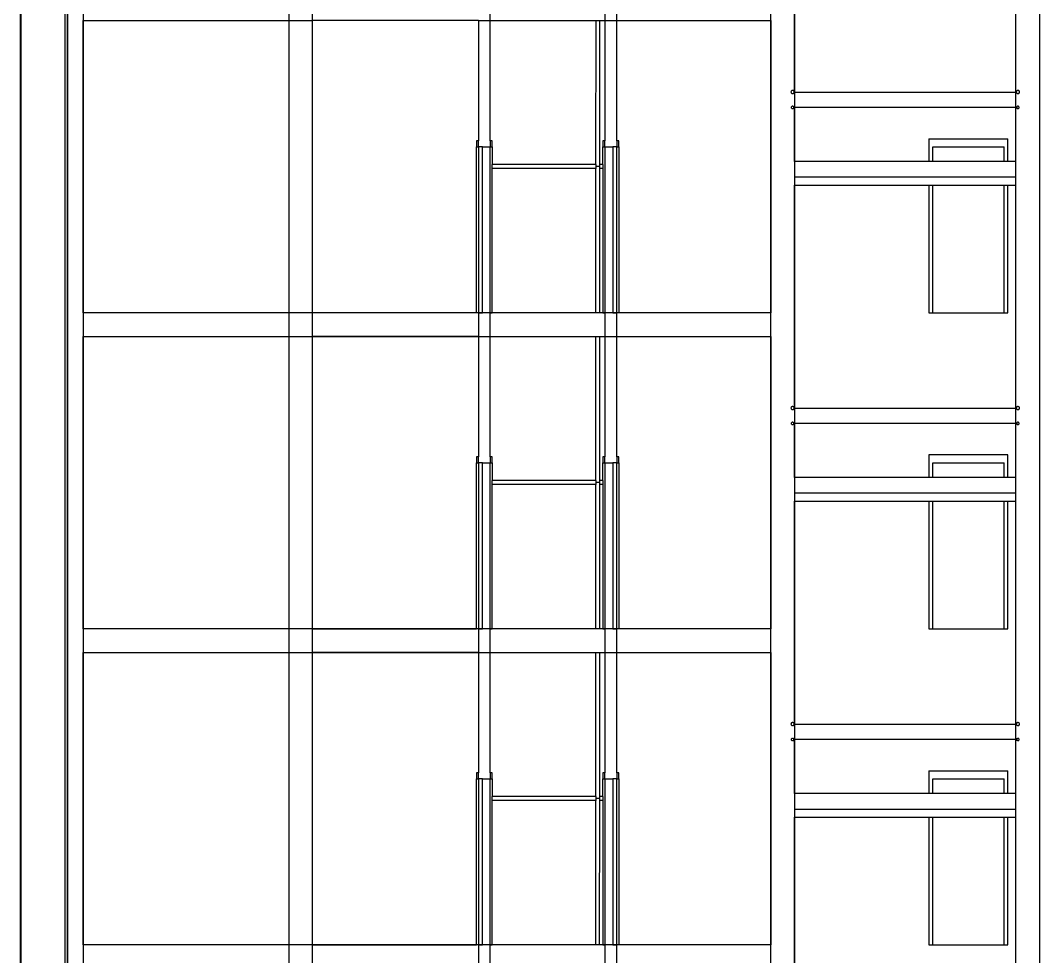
# Model space of a CAD drawing. Header units: millimetres. Extents: x 90964 to 877642, y 656808 to 1438307.
# Drawn here: x 833494 to 846388, y 1217877 to 1229727 of the extents above; entities that cross this region are included whole.
import ezdxf

# ---------------------------------------------------------------- set-up
doc = ezdxf.new("R2010")
doc.units = ezdxf.units.MM
doc.header["$LTSCALE"] = 300
doc.layers.add('ProfileEdges', color=7, linetype='Continuous')
doc.layers.add('SectionCutEdges', color=7, linetype='Continuous')

msp = doc.modelspace()

# ---------------------------------------------------------------- linework, layer by layer
at = {"color": 251}
for p, q in [((834062.1, 1179938.3), (834062.1, 1259469)), ((833494, 1181026.5), (833494, 1258215.2)), ((833505.6, 1181026.5), (833505.6, 1258215.2)), ((840775.5, 1227903.3), (840776.1, 1229726.5)), ((840825.5, 1227903.3), (840826.1, 1229726.5)), ((843288.1, 1228819.6), (846088.1, 1228819.6)), ((846088.1, 1228624.6), (843288.1, 1228624.6)), ((844988.1, 1228226.5), (844988.1, 1227939.6)), ((844988.1, 1228226.5), (845988.1, 1228226.5)), ((845988.1, 1227939.6), (845988.1, 1228226.5)), ((839263.1, 1226026.5), (839263.1, 1228126.5)), ((839438.1, 1226026.5), (839438.1, 1228126.5)), ((839463.1, 1228126.5), (839463.1, 1227903.8)), ((840863.1, 1227903.3), (840863.1, 1228126.5)), ((840888.1, 1228126.5), (840888.1, 1226026.5)), ((841063.1, 1228126.5), (841063.1, 1226026.5)), ((845038.1, 1227939.6), (845038.1, 1228126.5)), ((845038.1, 1228126.5), (845938.1, 1228126.5)), ((845938.1, 1227939.6), (845938.1, 1228126.5)), ((840775.5, 1227903.3), (839463.1, 1227903.8)), ((839463.1, 1227853.8), (839463.1, 1227903.8)), ((840775.5, 1227853.3), (839463.1, 1227853.8)), ((839463.1, 1226026.5), (839463.1, 1227853.8)), ((840774.9, 1226026.5), (840775.5, 1227853.3)), ((840775.5, 1227903.3), (840775.5, 1227878.3)), ((840825.5, 1227878.3), (840775.5, 1227878.3)), ((840775.5, 1227878.3), (840775.5, 1227853.3)), ((840824.9, 1226026.5), (840825.5, 1227853.3)), ((840863.1, 1227903.3), (840825.5, 1227903.3)), ((840825.5, 1227878.3), (840825.5, 1227903.3)), ((840825.5, 1227853.3), (840825.5, 1227878.3)), ((840863.1, 1227853.3), (840825.5, 1227853.3)), ((840863.1, 1227903.3), (840863.1, 1227853.3)), ((840863.1, 1227853.3), (840863.1, 1226026.5)), ((844988.1, 1227639.6), (844988.1, 1226026.5)), ((845038.1, 1226026.5), (845038.1, 1227639.6)), ((845938.1, 1226026.5), (845938.1, 1227639.6)), ((845988.1, 1226026.5), (845988.1, 1227639.6)), ((844988.1, 1226026.5), (845038.1, 1226026.5)), ((845038.1, 1226026.5), (845938.1, 1226026.5)), ((845938.1, 1226026.5), (845988.1, 1226026.5)), ((840774.3, 1223903.3), (840774.8, 1225726.5)), ((840824.3, 1223903.3), (840824.8, 1225726.5)), ((843288.1, 1224819.6), (846088.1, 1224819.6)), ((846088.1, 1224624.6), (843288.1, 1224624.6)), ((845988.1, 1224226.5), (844988.1, 1224226.5)), ((844988.1, 1224226.5), (844988.1, 1223939.6)), ((845988.1, 1223939.6), (845988.1, 1224226.5)), ((839263.1, 1222026.5), (839263.1, 1224126.5)), ((839438.1, 1222026.5), (839438.1, 1224126.5)), ((839463.1, 1224126.5), (839463.1, 1223903.8)), ((840863.1, 1223903.3), (840863.1, 1224126.5)), ((840888.1, 1224126.5), (840888.1, 1222026.5)), ((841063.1, 1224126.5), (841063.1, 1222026.5)), ((845038.1, 1223939.6), (845038.1, 1224126.5)), ((845038.1, 1224126.5), (845938.1, 1224126.5)), ((845938.1, 1223939.6), (845938.1, 1224126.5)), ((840774.3, 1223903.3), (839463.1, 1223903.8)), ((839463.1, 1223853.8), (839463.1, 1223903.8)), ((840774.2, 1223853.3), (839463.1, 1223853.8)), ((839463.1, 1222026.5), (839463.1, 1223853.8)), ((840773.6, 1222026.5), (840774.2, 1223853.3)), ((840774.3, 1223903.3), (840774.2, 1223878.3)), ((840824.2, 1223878.3), (840774.2, 1223878.3)), ((840774.2, 1223878.3), (840774.2, 1223853.3)), ((840823.6, 1222026.5), (840824.2, 1223853.3)), ((840824.2, 1223878.3), (840824.3, 1223903.3)), ((840824.2, 1223853.3), (840824.2, 1223878.3)), ((840863.1, 1223853.3), (840824.2, 1223853.3)), ((840863.1, 1223903.3), (840824.3, 1223903.3)), ((840863.1, 1223903.3), (840863.1, 1223853.3)), ((840863.1, 1223853.3), (840863.1, 1222026.5)), ((844988.1, 1223639.6), (844988.1, 1222026.5)), ((845038.1, 1222026.5), (845038.1, 1223639.6)), ((845938.1, 1222026.5), (845938.1, 1223639.6)), ((845988.1, 1222026.5), (845988.1, 1223639.6)), ((844988.1, 1222026.5), (845038.1, 1222026.5)), ((845038.1, 1222026.5), (845938.1, 1222026.5)), ((845938.1, 1222026.5), (845988.1, 1222026.5)), ((840773, 1219903.3), (840773.5, 1221726.5)), ((840823, 1219903.3), (840823.5, 1221726.5)), ((843288.1, 1220819.6), (846088.1, 1220819.6)), ((846088.1, 1220624.6), (843288.1, 1220624.6)), ((844988.1, 1220226.5), (844988.1, 1219939.6)), ((844988.1, 1220226.5), (845988.1, 1220226.5)), ((845988.1, 1219939.6), (845988.1, 1220226.5)), ((839263.1, 1218026.5), (839263.1, 1220126.5)), ((839438.1, 1218026.5), (839438.1, 1220126.5)), ((839463.1, 1220126.5), (839463.1, 1219903.8)), ((840863.1, 1219903.3), (840863.1, 1220126.5)), ((840888.1, 1220126.5), (840888.1, 1218026.5)), ((841063.1, 1220126.5), (841063.1, 1218026.5)), ((845038.1, 1219939.6), (845038.1, 1220126.5)), ((845038.1, 1220126.5), (845938.1, 1220126.5)), ((845938.1, 1219939.6), (845938.1, 1220126.5)), ((840773, 1219903.3), (839463.1, 1219903.8)), ((839463.1, 1219853.8), (839463.1, 1219903.8)), ((840772.9, 1219853.3), (839463.1, 1219853.8)), ((839463.1, 1218026.5), (839463.1, 1219853.8)), ((840772.3, 1218026.5), (840772.9, 1219853.3)), ((840773, 1219903.3), (840772.9, 1219878.3)), ((840822.9, 1219878.3), (840772.9, 1219878.3)), ((840772.9, 1219878.3), (840772.9, 1219853.3)), ((840822.3, 1218026.5), (840822.9, 1219853.3)), ((840822.9, 1219878.3), (840823, 1219903.3)), ((840822.9, 1219853.3), (840822.9, 1219878.3)), ((840863.1, 1219853.3), (840822.9, 1219853.3)), ((840863.1, 1219903.3), (840823, 1219903.3)), ((840863.1, 1219903.3), (840863.1, 1219853.3)), ((840863.1, 1219853.3), (840863.1, 1218026.5)), ((844988.1, 1219639.6), (844988.1, 1218026.5)), ((845038.1, 1218026.5), (845038.1, 1219639.6)), ((845938.1, 1218026.5), (845938.1, 1219639.6)), ((845988.1, 1218026.5), (845988.1, 1219639.6)), ((844988.1, 1218026.5), (845038.1, 1218026.5)), ((845038.1, 1218026.5), (845938.1, 1218026.5)), ((845938.1, 1218026.5), (845988.1, 1218026.5))]:
    msp.add_line(p, q, dxfattribs=at)
at = {"layer": 'ProfileEdges'}
for points in [[(846088.1, 1265726.5), (846388.1, 1265726.5), (846388.1, 1181026.5), (846088.1, 1181026.5)], [(842988.1, 1261726.5), (843288.1, 1261726.5), (843288.1, 1181026.5), (842988.1, 1181026.5)], [(834088.1, 1259226.5), (834288.1, 1259226.5), (834288.1, 1181026.5), (834088.1, 1181026.5)], [(846088.1, 1227939.6), (843288.1, 1227939.6), (843288.1, 1227744.6), (846088.1, 1227744.6)], [(842988.1, 1226026.6), (834288.1, 1226026.5), (834288.1, 1225726.5), (842988.1, 1225726.6)], [(846088.1, 1223939.6), (843288.1, 1223939.6), (843288.1, 1223744.6), (846088.1, 1223744.6)], [(842988.1, 1222026.6), (834288.1, 1222026.5), (834288.1, 1221726.5), (842988.1, 1221726.6)], [(846088.1, 1219939.6), (843288.1, 1219939.6), (843288.1, 1219744.6), (846088.1, 1219744.6)], [(842988.1, 1218026.6), (834288.1, 1218026.5), (834288.1, 1217726.5), (842988.1, 1217726.6)]]:
    msp.add_lwpolyline(points, close=True, dxfattribs=at)
at = {"layer": 'SectionCutEdges', "color": 251}
for p, q in [((834088.1, 1259226.5), (834088.1, 1181026.5)), ((843288.1, 1228838.9), (843288.1, 1231639.6)), ((846088.1, 1228838.9), (846088.1, 1231639.6)), ((834288.1, 1230026.5), (834288.1, 1229726.5)), ((836888.1, 1230026.5), (836888.1, 1229726.5)), ((837188.1, 1229726.5), (837188.1, 1230026.5)), ((839438.1, 1229726.5), (839438.1, 1230026.5)), ((840888.1, 1230026.5), (840888.1, 1229726.5)), ((841038.1, 1229726.5), (841038.1, 1230026.5)), ((842988.1, 1229726.5), (842988.1, 1230026.5)), ((834288.1, 1226026.5), (834288.1, 1229726.5)), ((834288.1, 1229726.5), (836888.1, 1229726.5)), ((836888.1, 1229726.5), (836888.1, 1226026.5)), ((836888.1, 1229726.5), (837188.1, 1229726.5)), ((837188.1, 1226026.5), (837188.1, 1229726.5)), ((839288.1, 1229726.5), (837188.1, 1229726.5)), ((839288.1, 1229726.5), (839288.1, 1228201.5)), ((839288.1, 1229726.5), (839438.1, 1229726.5)), ((839438.1, 1228201.5), (839438.1, 1229726.5)), ((839438.1, 1229726.5), (840776.1, 1229726.5)), ((840776.1, 1229726.5), (840826.1, 1229726.5)), ((840826.1, 1229726.5), (840888.1, 1229726.5)), ((840888.1, 1229726.5), (840888.1, 1228201.5)), ((840888.1, 1229726.5), (841038.1, 1229726.5)), ((841038.1, 1228201.5), (841038.1, 1229726.5)), ((841038.1, 1229726.5), (842988.1, 1229726.5)), ((842988.1, 1229726.5), (842988.1, 1226026.5)), ((843243.4, 1228824.7), (843242.7, 1228819.6)), ((843242.7, 1228819.6), (843243.4, 1228814.4)), ((843245.4, 1228829.6), (843243.4, 1228824.7)), ((843243.4, 1228814.4), (843245.4, 1228809.6)), ((843248.6, 1228833.7), (843245.4, 1228829.6)), ((843252.7, 1228836.9), (843248.6, 1228833.7)), ((843257.5, 1228838.9), (843252.7, 1228836.9)), ((843262.7, 1228839.6), (843257.5, 1228838.9)), ((843267.9, 1228838.9), (843262.7, 1228839.6)), ((843272.7, 1228836.9), (843267.9, 1228838.9)), ((843276.9, 1228833.7), (843272.7, 1228836.9)), ((843280, 1228829.6), (843276.9, 1228833.7)), ((843282, 1228824.7), (843280, 1228829.6)), ((843280, 1228809.6), (843282, 1228814.4)), ((843282.7, 1228819.6), (843282, 1228824.7)), ((843282, 1228814.4), (843282.7, 1228819.6)), ((843288.1, 1228836.9), (843288.1, 1228838.9)), ((843288.1, 1228833.7), (843288.1, 1228836.9)), ((843288.1, 1228829.6), (843288.1, 1228833.7)), ((843288.1, 1228824.7), (843288.1, 1228829.6)), ((843288.1, 1228819.6), (843288.1, 1228824.7)), ((843288.1, 1228814.4), (843288.1, 1228819.6)), ((843288.1, 1228809.6), (843288.1, 1228814.4)), ((846088.1, 1228838.9), (846088.1, 1228836.9)), ((846088.1, 1228836.9), (846088.1, 1228833.7)), ((846088.1, 1228833.7), (846088.1, 1228829.6)), ((846088.1, 1228829.6), (846088.1, 1228824.7)), ((846088.1, 1228824.7), (846088.1, 1228819.6)), ((846088.1, 1228819.6), (846088.1, 1228814.4)), ((846088.1, 1228814.4), (846088.1, 1228809.6)), ((846094.2, 1228824.7), (846093.5, 1228819.6)), ((846093.5, 1228819.6), (846094.2, 1228814.4)), ((846096.2, 1228829.6), (846094.2, 1228824.7)), ((846094.2, 1228814.4), (846096.2, 1228809.6)), ((846099.4, 1228833.7), (846096.2, 1228829.6)), ((846103.5, 1228836.9), (846099.4, 1228833.7)), ((846108.3, 1228838.9), (846103.5, 1228836.9)), ((846113.5, 1228839.6), (846108.3, 1228838.9)), ((846118.7, 1228838.9), (846113.5, 1228839.6)), ((846123.5, 1228836.9), (846118.7, 1228838.9)), ((846127.7, 1228833.7), (846123.5, 1228836.9)), ((846130.8, 1228829.6), (846127.7, 1228833.7)), ((846132.8, 1228824.7), (846130.8, 1228829.6)), ((846130.8, 1228809.6), (846132.8, 1228814.4)), ((846133.5, 1228819.6), (846132.8, 1228824.7)), ((846132.8, 1228814.4), (846133.5, 1228819.6)), ((843245.4, 1228809.6), (843248.6, 1228805.4)), ((843248.6, 1228805.4), (843252.7, 1228802.2)), ((843252.7, 1228802.2), (843257.5, 1228800.3)), ((843257.5, 1228800.3), (843262.7, 1228799.6)), ((843262.7, 1228799.6), (843267.9, 1228800.3)), ((843267.9, 1228800.3), (843272.7, 1228802.2)), ((843272.7, 1228802.2), (843276.9, 1228805.4)), ((843276.9, 1228805.4), (843280, 1228809.6)), ((843288.1, 1228805.4), (843288.1, 1228809.6)), ((843288.1, 1228802.2), (843288.1, 1228805.4)), ((843288.1, 1228800.3), (843288.1, 1228802.2)), ((843288.1, 1228800.3), (843288.1, 1228639.6)), ((846088.1, 1228809.6), (846088.1, 1228805.4)), ((846088.1, 1228805.4), (846088.1, 1228802.2)), ((846088.1, 1228802.2), (846088.1, 1228800.3)), ((846088.1, 1228639.5), (846088.1, 1228800.3)), ((846096.2, 1228809.6), (846099.4, 1228805.4)), ((846099.4, 1228805.4), (846103.5, 1228802.2)), ((846103.5, 1228802.2), (846108.3, 1228800.3)), ((846108.3, 1228800.3), (846113.5, 1228799.6)), ((846113.5, 1228799.6), (846118.7, 1228800.3)), ((846118.7, 1228800.3), (846123.5, 1228802.2)), ((846123.5, 1228802.2), (846127.7, 1228805.4)), ((846127.7, 1228805.4), (846130.8, 1228809.6)), ((843247.7, 1228624.6), (843248.2, 1228628.5)), ((843248.2, 1228620.7), (843247.7, 1228624.6)), ((843248.2, 1228628.5), (843249.7, 1228632.1)), ((843249.7, 1228617.1), (843248.2, 1228620.7)), ((843252.1, 1228635.2), (843249.7, 1228632.1)), ((843249.7, 1228617.1), (843252.1, 1228614)), ((843255.2, 1228637.6), (843252.1, 1228635.2)), ((843252.1, 1228614), (843255.2, 1228611.6)), ((843258.8, 1228639.1), (843255.2, 1228637.6)), ((843255.2, 1228611.6), (843258.8, 1228610.1)), ((843262.7, 1228639.6), (843258.8, 1228639.1)), ((843258.8, 1228610.1), (843262.7, 1228609.6)), ((843266.6, 1228639.1), (843262.7, 1228639.6)), ((843262.7, 1228609.6), (843266.6, 1228610.1)), ((843270.2, 1228637.6), (843266.6, 1228639.1)), ((843266.6, 1228610.1), (843270.2, 1228611.6)), ((843273.3, 1228635.2), (843270.2, 1228637.6)), ((843270.2, 1228611.6), (843273.3, 1228614)), ((843275.7, 1228632.1), (843273.3, 1228635.2)), ((843273.3, 1228614), (843275.7, 1228617.1)), ((843277.2, 1228628.5), (843275.7, 1228632.1)), ((843275.7, 1228617.1), (843277.2, 1228620.7)), ((843277.7, 1228624.6), (843277.2, 1228628.5)), ((843277.7, 1228624.6), (843277.2, 1228620.7)), ((843288.1, 1228639.6), (843288.1, 1228639.5)), ((843288.1, 1228639.1), (843288.1, 1228639.5)), ((843288.1, 1228637.6), (843288.1, 1228639.1)), ((843288.1, 1228635.2), (843288.1, 1228637.6)), ((843288.1, 1228632.1), (843288.1, 1228635.2)), ((843288.1, 1228628.5), (843288.1, 1228632.1)), ((843288.1, 1228624.6), (843288.1, 1228628.5)), ((843288.1, 1228620.7), (843288.1, 1228624.6)), ((843288.1, 1228617.1), (843288.1, 1228620.7)), ((843288.1, 1228614), (843288.1, 1228617.1)), ((843288.1, 1228611.6), (843288.1, 1228614)), ((843288.1, 1228610.1), (843288.1, 1228611.6)), ((843288.1, 1228609.6), (843288.1, 1228610.1)), ((843288.1, 1227939.6), (843288.1, 1228609.6)), ((843288.1, 1228609.6), (843288.1, 1228609.6)), ((846088.1, 1228639.5), (846088.1, 1228639.1)), ((846088.1, 1228637.6), (846088.1, 1228639.1)), ((846088.1, 1228637.6), (846088.1, 1228635.2)), ((846088.1, 1228635.2), (846088.1, 1228632.1)), ((846088.1, 1228632.1), (846088.1, 1228628.5)), ((846088.1, 1228628.5), (846088.1, 1228624.6)), ((846088.1, 1228624.6), (846088.1, 1228620.7)), ((846088.1, 1228620.7), (846088.1, 1228617.1)), ((846088.1, 1228617.1), (846088.1, 1228614)), ((846088.1, 1228614), (846088.1, 1228611.6)), ((846088.1, 1228611.6), (846088.1, 1228610.1)), ((846088.1, 1228610.1), (846088.1, 1228609.6)), ((846088.1, 1227939.6), (846088.1, 1228609.6)), ((846099, 1228628.5), (846098.5, 1228624.6)), ((846098.5, 1228624.6), (846099, 1228620.7)), ((846100.5, 1228632.1), (846099, 1228628.5)), ((846099, 1228620.7), (846100.5, 1228617.1)), ((846102.9, 1228635.2), (846100.5, 1228632.1)), ((846100.5, 1228617.1), (846102.9, 1228614)), ((846106, 1228637.6), (846102.9, 1228635.2)), ((846102.9, 1228614), (846106, 1228611.6)), ((846109.6, 1228639.1), (846106, 1228637.6)), ((846106, 1228611.6), (846109.6, 1228610.1)), ((846113.5, 1228639.6), (846109.6, 1228639.1)), ((846109.6, 1228610.1), (846113.5, 1228609.6)), ((846117.4, 1228639.1), (846113.5, 1228639.6)), ((846113.5, 1228609.6), (846117.4, 1228610.1)), ((846121, 1228637.6), (846117.4, 1228639.1)), ((846117.4, 1228610.1), (846121, 1228611.6)), ((846124.1, 1228635.2), (846121, 1228637.6)), ((846121, 1228611.6), (846124.1, 1228614)), ((846126.5, 1228632.1), (846124.1, 1228635.2)), ((846124.1, 1228614), (846126.5, 1228617.1)), ((846128, 1228628.5), (846126.5, 1228632.1)), ((846126.5, 1228617.1), (846128, 1228620.7)), ((846128.5, 1228624.6), (846128, 1228628.5)), ((846128, 1228620.7), (846128.5, 1228624.6)), ((839288.1, 1228201.5), (839263.1, 1228201.5)), ((839263.1, 1228201.5), (839263.1, 1228126.5)), ((839288.1, 1228126.5), (839288.1, 1228201.5)), ((839463.1, 1228201.5), (839438.1, 1228201.5)), ((839438.1, 1228201.5), (839438.1, 1228126.5)), ((839463.1, 1228126.5), (839463.1, 1228201.5)), ((840888.1, 1228201.5), (840863.1, 1228201.5)), ((840863.1, 1228201.5), (840863.1, 1228126.5)), ((840888.1, 1228126.5), (840888.1, 1228201.5)), ((841063.1, 1228201.5), (841038.1, 1228201.5)), ((841038.1, 1228201.5), (841038.1, 1228126.5)), ((841063.1, 1228126.5), (841063.1, 1228201.5)), ((839263.1, 1228126.5), (839288.1, 1228126.5)), ((839288.1, 1228126.5), (839288.1, 1226026.5)), ((839338.1, 1228126.5), (839288.1, 1228126.5)), ((839338.1, 1226026.5), (839338.1, 1228126.5)), ((839338.1, 1228126.5), (839438.1, 1228126.5)), ((839438.1, 1228126.5), (839463.1, 1228126.5)), ((840863.1, 1228126.5), (840888.1, 1228126.5)), ((840888.1, 1228126.5), (840988.1, 1228126.5)), ((840988.1, 1228126.5), (840988.1, 1226026.5)), ((841038.1, 1228126.5), (840988.1, 1228126.5)), ((841038.1, 1226026.5), (841038.1, 1228126.5)), ((841038.1, 1228126.5), (841063.1, 1228126.5)), ((843288.1, 1227939.6), (843288.1, 1227639.6)), ((844726.3, 1227939.6), (843288.1, 1227939.6)), ((844988.1, 1227939.6), (844726.3, 1227939.6)), ((845038.1, 1227939.6), (844988.1, 1227939.6)), ((845938.1, 1227939.6), (845038.1, 1227939.6)), ((845988.1, 1227939.6), (845938.1, 1227939.6)), ((846088.1, 1227939.6), (845988.1, 1227939.6)), ((846088.1, 1227639.6), (846088.1, 1227939.6)), ((843288.1, 1224838.9), (843288.1, 1227639.6)), ((843288.1, 1227639.6), (844739.6, 1227639.6)), ((844739.6, 1227639.6), (844988.1, 1227639.6)), ((844988.1, 1227639.6), (845038.1, 1227639.6)), ((845038.1, 1227639.6), (845938.1, 1227639.6)), ((845938.1, 1227639.6), (845988.1, 1227639.6)), ((845988.1, 1227639.6), (846088.1, 1227639.6)), ((846088.1, 1224838.9), (846088.1, 1227639.6)), ((834288.1, 1226026.5), (834288.1, 1225726.5)), ((836888.1, 1226026.5), (834288.1, 1226026.5)), ((836888.1, 1226026.5), (836888.1, 1225726.5)), ((837188.1, 1226026.5), (836888.1, 1226026.5)), ((839263.1, 1226026.5), (837188.1, 1226026.5)), ((837188.1, 1225726.5), (837188.1, 1226026.5)), ((839288.1, 1226026.5), (839263.1, 1226026.5)), ((839288.1, 1226026.5), (839338.1, 1226026.5)), ((839288.1, 1226026.5), (839288.1, 1225726.5)), ((839438.1, 1226026.5), (839338.1, 1226026.5)), ((839438.1, 1226026.5), (839463.1, 1226026.5)), ((839438.1, 1225726.5), (839438.1, 1226026.5)), ((840774.9, 1226026.5), (839463.1, 1226026.5)), ((840824.9, 1226026.5), (840774.9, 1226026.5)), ((840863.1, 1226026.5), (840824.9, 1226026.5)), ((840863.1, 1226026.5), (840888.1, 1226026.5)), ((840988.1, 1226026.5), (840888.1, 1226026.5)), ((840888.1, 1226026.5), (840888.1, 1225726.5)), ((840988.1, 1226026.5), (841038.1, 1226026.5)), ((841063.1, 1226026.5), (841038.1, 1226026.5)), ((841038.1, 1225726.5), (841038.1, 1226026.5)), ((842988.1, 1226026.5), (841063.1, 1226026.5)), ((842988.1, 1225726.5), (842988.1, 1226026.5)), ((834288.1, 1222026.5), (834288.1, 1225726.5)), ((834288.1, 1225726.5), (836888.1, 1225726.5)), ((836888.1, 1225726.5), (836888.1, 1222026.5)), ((836888.1, 1225726.5), (837188.1, 1225726.5)), ((837188.1, 1222026.5), (837188.1, 1225726.5)), ((839288.1, 1225726.5), (837188.1, 1225726.5)), ((839288.1, 1225726.5), (839288.1, 1224201.5)), ((839288.1, 1225726.5), (839438.1, 1225726.5)), ((839438.1, 1224201.5), (839438.1, 1225726.5)), ((839438.1, 1225726.5), (840774.8, 1225726.5)), ((840774.8, 1225726.5), (840824.8, 1225726.5)), ((840824.8, 1225726.5), (840888.1, 1225726.5)), ((840888.1, 1225726.5), (840888.1, 1224201.5)), ((840888.1, 1225726.5), (841038.1, 1225726.5)), ((841038.1, 1224201.5), (841038.1, 1225726.5)), ((841038.1, 1225726.5), (842988.1, 1225726.5)), ((842988.1, 1225726.5), (842988.1, 1222026.5)), ((843243.4, 1224824.7), (843242.7, 1224819.6)), ((843242.7, 1224819.6), (843243.4, 1224814.4)), ((843245.4, 1224829.6), (843243.4, 1224824.7)), ((843243.4, 1224814.4), (843245.4, 1224809.6)), ((843248.6, 1224833.7), (843245.4, 1224829.6)), ((843252.7, 1224836.9), (843248.6, 1224833.7)), ((843257.5, 1224838.9), (843252.7, 1224836.9)), ((843262.7, 1224839.6), (843257.5, 1224838.9)), ((843267.9, 1224838.9), (843262.7, 1224839.6)), ((843272.7, 1224836.9), (843267.9, 1224838.9)), ((843276.9, 1224833.7), (843272.7, 1224836.9)), ((843280, 1224829.6), (843276.9, 1224833.7)), ((843282, 1224824.7), (843280, 1224829.6)), ((843280, 1224809.6), (843282, 1224814.4)), ((843282.7, 1224819.6), (843282, 1224824.7)), ((843282, 1224814.4), (843282.7, 1224819.6)), ((843288.1, 1224836.9), (843288.1, 1224838.9)), ((843288.1, 1224833.7), (843288.1, 1224836.9)), ((843288.1, 1224829.6), (843288.1, 1224833.7)), ((843288.1, 1224824.7), (843288.1, 1224829.6)), ((843288.1, 1224819.6), (843288.1, 1224824.7)), ((843288.1, 1224814.4), (843288.1, 1224819.6)), ((843288.1, 1224809.6), (843288.1, 1224814.4)), ((846088.1, 1224838.9), (846088.1, 1224836.9)), ((846088.1, 1224836.9), (846088.1, 1224833.7)), ((846088.1, 1224833.7), (846088.1, 1224829.6)), ((846088.1, 1224829.6), (846088.1, 1224824.7)), ((846088.1, 1224824.7), (846088.1, 1224819.6)), ((846088.1, 1224819.6), (846088.1, 1224814.4)), ((846088.1, 1224814.4), (846088.1, 1224809.6)), ((846094.2, 1224824.7), (846093.5, 1224819.6)), ((846093.5, 1224819.6), (846094.2, 1224814.4)), ((846096.2, 1224829.6), (846094.2, 1224824.7)), ((846094.2, 1224814.4), (846096.2, 1224809.6)), ((846099.4, 1224833.7), (846096.2, 1224829.6)), ((846103.5, 1224836.9), (846099.4, 1224833.7)), ((846108.3, 1224838.9), (846103.5, 1224836.9)), ((846113.5, 1224839.6), (846108.3, 1224838.9)), ((846118.7, 1224838.9), (846113.5, 1224839.6)), ((846123.5, 1224836.9), (846118.7, 1224838.9)), ((846127.7, 1224833.7), (846123.5, 1224836.9)), ((846130.8, 1224829.6), (846127.7, 1224833.7)), ((846132.8, 1224824.7), (846130.8, 1224829.6)), ((846130.8, 1224809.6), (846132.8, 1224814.4)), ((846133.5, 1224819.6), (846132.8, 1224824.7)), ((846132.8, 1224814.4), (846133.5, 1224819.6)), ((843245.4, 1224809.6), (843248.6, 1224805.4)), ((843248.6, 1224805.4), (843252.7, 1224802.2)), ((843252.7, 1224802.2), (843257.5, 1224800.3)), ((843257.5, 1224800.3), (843262.7, 1224799.6)), ((843262.7, 1224799.6), (843267.9, 1224800.3)), ((843267.9, 1224800.3), (843272.7, 1224802.2)), ((843272.7, 1224802.2), (843276.9, 1224805.4)), ((843276.9, 1224805.4), (843280, 1224809.6)), ((843288.1, 1224805.4), (843288.1, 1224809.6)), ((843288.1, 1224802.2), (843288.1, 1224805.4)), ((843288.1, 1224800.3), (843288.1, 1224802.2)), ((843288.1, 1224800.3), (843288.1, 1224639.6)), ((846088.1, 1224809.6), (846088.1, 1224805.4)), ((846088.1, 1224805.4), (846088.1, 1224802.2)), ((846088.1, 1224802.2), (846088.1, 1224800.3)), ((846088.1, 1224639.5), (846088.1, 1224800.3)), ((846096.2, 1224809.6), (846099.4, 1224805.4)), ((846099.4, 1224805.4), (846103.5, 1224802.2)), ((846103.5, 1224802.2), (846108.3, 1224800.3)), ((846108.3, 1224800.3), (846113.5, 1224799.6)), ((846113.5, 1224799.6), (846118.7, 1224800.3)), ((846118.7, 1224800.3), (846123.5, 1224802.2)), ((846123.5, 1224802.2), (846127.7, 1224805.4)), ((846127.7, 1224805.4), (846130.8, 1224809.6)), ((843247.7, 1224624.6), (843248.2, 1224628.5)), ((843248.2, 1224620.7), (843247.7, 1224624.6)), ((843248.2, 1224628.5), (843249.7, 1224632.1)), ((843249.7, 1224617.1), (843248.2, 1224620.7)), ((843252.1, 1224635.2), (843249.7, 1224632.1)), ((843249.7, 1224617.1), (843252.1, 1224614)), ((843255.2, 1224637.6), (843252.1, 1224635.2)), ((843252.1, 1224614), (843255.2, 1224611.6)), ((843258.8, 1224639.1), (843255.2, 1224637.6)), ((843255.2, 1224611.6), (843258.8, 1224610.1)), ((843262.7, 1224639.6), (843258.8, 1224639.1)), ((843258.8, 1224610.1), (843262.7, 1224609.6)), ((843266.6, 1224639.1), (843262.7, 1224639.6)), ((843262.7, 1224609.6), (843266.6, 1224610.1)), ((843270.2, 1224637.6), (843266.6, 1224639.1)), ((843266.6, 1224610.1), (843270.2, 1224611.6)), ((843273.3, 1224635.2), (843270.2, 1224637.6)), ((843270.2, 1224611.6), (843273.3, 1224614)), ((843275.7, 1224632.1), (843273.3, 1224635.2)), ((843273.3, 1224614), (843275.7, 1224617.1)), ((843277.2, 1224628.5), (843275.7, 1224632.1)), ((843275.7, 1224617.1), (843277.2, 1224620.7)), ((843277.7, 1224624.6), (843277.2, 1224628.5)), ((843277.7, 1224624.6), (843277.2, 1224620.7)), ((843288.1, 1224639.6), (843288.1, 1224639.5)), ((843288.1, 1224639.1), (843288.1, 1224639.5)), ((843288.1, 1224637.6), (843288.1, 1224639.1)), ((843288.1, 1224635.2), (843288.1, 1224637.6)), ((843288.1, 1224632.1), (843288.1, 1224635.2)), ((843288.1, 1224628.5), (843288.1, 1224632.1)), ((843288.1, 1224624.6), (843288.1, 1224628.5)), ((843288.1, 1224620.7), (843288.1, 1224624.6)), ((843288.1, 1224617.1), (843288.1, 1224620.7)), ((843288.1, 1224614), (843288.1, 1224617.1)), ((843288.1, 1224611.6), (843288.1, 1224614)), ((843288.1, 1224610.1), (843288.1, 1224611.6)), ((843288.1, 1224609.6), (843288.1, 1224610.1)), ((843288.1, 1223939.6), (843288.1, 1224609.6)), ((843288.1, 1224609.6), (843288.1, 1224609.6)), ((846088.1, 1224639.5), (846088.1, 1224639.1)), ((846088.1, 1224637.6), (846088.1, 1224639.1)), ((846088.1, 1224637.6), (846088.1, 1224635.2)), ((846088.1, 1224635.2), (846088.1, 1224632.1)), ((846088.1, 1224632.1), (846088.1, 1224628.5)), ((846088.1, 1224628.5), (846088.1, 1224624.6)), ((846088.1, 1224624.6), (846088.1, 1224620.7)), ((846088.1, 1224620.7), (846088.1, 1224617.1)), ((846088.1, 1224617.1), (846088.1, 1224614)), ((846088.1, 1224614), (846088.1, 1224611.6)), ((846088.1, 1224611.6), (846088.1, 1224610.1)), ((846088.1, 1224610.1), (846088.1, 1224609.6)), ((846088.1, 1223939.6), (846088.1, 1224609.6)), ((846099, 1224628.5), (846098.5, 1224624.6)), ((846098.5, 1224624.6), (846099, 1224620.7)), ((846100.5, 1224632.1), (846099, 1224628.5)), ((846099, 1224620.7), (846100.5, 1224617.1)), ((846102.9, 1224635.2), (846100.5, 1224632.1)), ((846100.5, 1224617.1), (846102.9, 1224614)), ((846106, 1224637.6), (846102.9, 1224635.2)), ((846102.9, 1224614), (846106, 1224611.6)), ((846109.6, 1224639.1), (846106, 1224637.6)), ((846106, 1224611.6), (846109.6, 1224610.1)), ((846113.5, 1224639.6), (846109.6, 1224639.1)), ((846109.6, 1224610.1), (846113.5, 1224609.6)), ((846117.4, 1224639.1), (846113.5, 1224639.6)), ((846113.5, 1224609.6), (846117.4, 1224610.1)), ((846121, 1224637.6), (846117.4, 1224639.1)), ((846117.4, 1224610.1), (846121, 1224611.6)), ((846124.1, 1224635.2), (846121, 1224637.6)), ((846121, 1224611.6), (846124.1, 1224614)), ((846126.5, 1224632.1), (846124.1, 1224635.2)), ((846124.1, 1224614), (846126.5, 1224617.1)), ((846128, 1224628.5), (846126.5, 1224632.1)), ((846126.5, 1224617.1), (846128, 1224620.7)), ((846128.5, 1224624.6), (846128, 1224628.5)), ((846128, 1224620.7), (846128.5, 1224624.6)), ((839288.1, 1224201.5), (839263.1, 1224201.5)), ((839263.1, 1224201.5), (839263.1, 1224126.5)), ((839288.1, 1224126.5), (839288.1, 1224201.5)), ((839438.1, 1224201.5), (839438.1, 1224126.5)), ((839463.1, 1224201.5), (839438.1, 1224201.5)), ((839463.1, 1224126.5), (839463.1, 1224201.5)), ((840888.1, 1224201.5), (840863.1, 1224201.5)), ((840863.1, 1224201.5), (840863.1, 1224126.5)), ((840888.1, 1224126.5), (840888.1, 1224201.5)), ((841063.1, 1224201.5), (841038.1, 1224201.5)), ((841038.1, 1224201.5), (841038.1, 1224126.5)), ((841063.1, 1224126.5), (841063.1, 1224201.5)), ((839263.1, 1224126.5), (839288.1, 1224126.5)), ((839288.1, 1224126.5), (839288.1, 1222026.5)), ((839338.1, 1224126.5), (839288.1, 1224126.5)), ((839338.1, 1222026.5), (839338.1, 1224126.5)), ((839338.1, 1224126.5), (839438.1, 1224126.5)), ((839438.1, 1224126.5), (839463.1, 1224126.5)), ((840863.1, 1224126.5), (840888.1, 1224126.5)), ((840888.1, 1224126.5), (840988.1, 1224126.5)), ((840988.1, 1224126.5), (840988.1, 1222026.5)), ((841038.1, 1224126.5), (840988.1, 1224126.5)), ((841038.1, 1222026.5), (841038.1, 1224126.5)), ((841038.1, 1224126.5), (841063.1, 1224126.5)), ((843288.1, 1223939.6), (843288.1, 1223639.6)), ((844903.4, 1223939.6), (843288.1, 1223939.6)), ((844988.1, 1223939.6), (844903.4, 1223939.6)), ((845038.1, 1223939.6), (844988.1, 1223939.6)), ((845938.1, 1223939.6), (845038.1, 1223939.6)), ((845988.1, 1223939.6), (845938.1, 1223939.6)), ((846088.1, 1223939.6), (845988.1, 1223939.6)), ((846088.1, 1223639.6), (846088.1, 1223939.6)), ((843288.1, 1220838.9), (843288.1, 1223639.6)), ((843288.1, 1223639.6), (844916.7, 1223639.6)), ((844916.7, 1223639.6), (844988.1, 1223639.6)), ((844988.1, 1223639.6), (845038.1, 1223639.6)), ((845038.1, 1223639.6), (845938.1, 1223639.6)), ((845938.1, 1223639.6), (845988.1, 1223639.6)), ((845988.1, 1223639.6), (846088.1, 1223639.6)), ((846088.1, 1220838.9), (846088.1, 1223639.6)), ((834288.1, 1222026.5), (834288.1, 1221726.5)), ((836888.1, 1222026.5), (834288.1, 1222026.5)), ((836888.1, 1222026.5), (836888.1, 1221726.5)), ((837188.1, 1222026.5), (836888.1, 1222026.5)), ((837188.1, 1221726.5), (837188.1, 1222026.5)), ((837188.1, 1222026.5), (839263.1, 1222026.5)), ((839288.1, 1222026.5), (839263.1, 1222026.5)), ((839288.1, 1222026.5), (839338.1, 1222026.5)), ((839288.1, 1222026.5), (839288.1, 1221726.5)), ((839438.1, 1222026.5), (839338.1, 1222026.5)), ((839438.1, 1222026.5), (839463.1, 1222026.5)), ((839438.1, 1221726.5), (839438.1, 1222026.5)), ((840773.6, 1222026.5), (839463.1, 1222026.5)), ((840823.6, 1222026.5), (840773.6, 1222026.5)), ((840863.1, 1222026.5), (840823.6, 1222026.5)), ((840863.1, 1222026.5), (840888.1, 1222026.5)), ((840988.1, 1222026.5), (840888.1, 1222026.5)), ((840888.1, 1222026.5), (840888.1, 1221726.5)), ((840988.1, 1222026.5), (841038.1, 1222026.5)), ((841063.1, 1222026.5), (841038.1, 1222026.5)), ((841038.1, 1221726.5), (841038.1, 1222026.5)), ((842988.1, 1222026.5), (841063.1, 1222026.5)), ((842988.1, 1221726.5), (842988.1, 1222026.5)), ((834288.1, 1218026.5), (834288.1, 1221726.5)), ((834288.1, 1221726.5), (836888.1, 1221726.5)), ((836888.1, 1221726.5), (836888.1, 1218026.5)), ((836888.1, 1221726.5), (837188.1, 1221726.5)), ((837188.1, 1218026.5), (837188.1, 1221726.5)), ((839288.1, 1221726.5), (837188.1, 1221726.5)), ((839288.1, 1221726.5), (839288.1, 1220201.5)), ((839288.1, 1221726.5), (839438.1, 1221726.5)), ((839438.1, 1220201.5), (839438.1, 1221726.5)), ((839438.1, 1221726.5), (840773.5, 1221726.5)), ((840773.5, 1221726.5), (840823.5, 1221726.5)), ((840823.5, 1221726.5), (840888.1, 1221726.5)), ((840888.1, 1221726.5), (840888.1, 1220201.5)), ((840888.1, 1221726.5), (841038.1, 1221726.5)), ((841038.1, 1220201.5), (841038.1, 1221726.5)), ((841038.1, 1221726.5), (842988.1, 1221726.5)), ((842988.1, 1221726.5), (842988.1, 1218026.5)), ((843243.4, 1220824.7), (843242.7, 1220819.6)), ((843242.7, 1220819.6), (843243.4, 1220814.4)), ((843245.4, 1220829.6), (843243.4, 1220824.7)), ((843248.6, 1220833.7), (843245.4, 1220829.6)), ((843252.7, 1220836.9), (843248.6, 1220833.7)), ((843257.5, 1220838.9), (843252.7, 1220836.9)), ((843262.7, 1220839.6), (843257.5, 1220838.9)), ((843267.9, 1220838.9), (843262.7, 1220839.6)), ((843272.7, 1220836.9), (843267.9, 1220838.9)), ((843276.9, 1220833.7), (843272.7, 1220836.9)), ((843280, 1220829.6), (843276.9, 1220833.7)), ((843282, 1220824.7), (843280, 1220829.6)), ((843282.7, 1220819.6), (843282, 1220824.7)), ((843282, 1220814.4), (843282.7, 1220819.6)), ((843288.1, 1220836.9), (843288.1, 1220838.9)), ((843288.1, 1220833.7), (843288.1, 1220836.9)), ((843288.1, 1220829.6), (843288.1, 1220833.7)), ((843288.1, 1220824.7), (843288.1, 1220829.6)), ((843288.1, 1220819.6), (843288.1, 1220824.7)), ((843288.1, 1220814.4), (843288.1, 1220819.6)), ((846088.1, 1220838.9), (846088.1, 1220836.9)), ((846088.1, 1220836.9), (846088.1, 1220833.7)), ((846088.1, 1220833.7), (846088.1, 1220829.6)), ((846088.1, 1220829.6), (846088.1, 1220824.7)), ((846088.1, 1220824.7), (846088.1, 1220819.6)), ((846088.1, 1220819.6), (846088.1, 1220814.4)), ((846094.2, 1220824.7), (846093.5, 1220819.6)), ((846093.5, 1220819.6), (846094.2, 1220814.4)), ((846096.2, 1220829.6), (846094.2, 1220824.7)), ((846099.4, 1220833.7), (846096.2, 1220829.6)), ((846103.5, 1220836.9), (846099.4, 1220833.7)), ((846108.3, 1220838.9), (846103.5, 1220836.9)), ((846113.5, 1220839.6), (846108.3, 1220838.9)), ((846118.7, 1220838.9), (846113.5, 1220839.6)), ((846123.5, 1220836.9), (846118.7, 1220838.9)), ((846127.7, 1220833.7), (846123.5, 1220836.9)), ((846130.8, 1220829.6), (846127.7, 1220833.7)), ((846132.8, 1220824.7), (846130.8, 1220829.6)), ((846133.5, 1220819.6), (846132.8, 1220824.7)), ((846132.8, 1220814.4), (846133.5, 1220819.6)), ((843243.4, 1220814.4), (843245.4, 1220809.6)), ((843245.4, 1220809.6), (843248.6, 1220805.4)), ((843248.6, 1220805.4), (843252.7, 1220802.2)), ((843252.7, 1220802.2), (843257.5, 1220800.3)), ((843257.5, 1220800.3), (843262.7, 1220799.6)), ((843262.7, 1220799.6), (843267.9, 1220800.3)), ((843267.9, 1220800.3), (843272.7, 1220802.2)), ((843272.7, 1220802.2), (843276.9, 1220805.4)), ((843276.9, 1220805.4), (843280, 1220809.6)), ((843280, 1220809.6), (843282, 1220814.4)), ((843288.1, 1220809.6), (843288.1, 1220814.4)), ((843288.1, 1220805.4), (843288.1, 1220809.6)), ((843288.1, 1220802.2), (843288.1, 1220805.4)), ((843288.1, 1220800.3), (843288.1, 1220802.2)), ((843288.1, 1220800.3), (843288.1, 1220639.6)), ((846088.1, 1220814.4), (846088.1, 1220809.6)), ((846088.1, 1220809.6), (846088.1, 1220805.4)), ((846088.1, 1220805.4), (846088.1, 1220802.2)), ((846088.1, 1220802.2), (846088.1, 1220800.3)), ((846088.1, 1220639.5), (846088.1, 1220800.3)), ((846094.2, 1220814.4), (846096.2, 1220809.6)), ((846096.2, 1220809.6), (846099.4, 1220805.4)), ((846099.4, 1220805.4), (846103.5, 1220802.2)), ((846103.5, 1220802.2), (846108.3, 1220800.3)), ((846108.3, 1220800.3), (846113.5, 1220799.6)), ((846113.5, 1220799.6), (846118.7, 1220800.3)), ((846118.7, 1220800.3), (846123.5, 1220802.2)), ((846123.5, 1220802.2), (846127.7, 1220805.4)), ((846127.7, 1220805.4), (846130.8, 1220809.6)), ((846130.8, 1220809.6), (846132.8, 1220814.4)), ((843247.7, 1220624.6), (843248.2, 1220628.5)), ((843248.2, 1220620.7), (843247.7, 1220624.6)), ((843248.2, 1220628.5), (843249.7, 1220632.1)), ((843249.7, 1220617.1), (843248.2, 1220620.7)), ((843252.1, 1220635.2), (843249.7, 1220632.1)), ((843249.7, 1220617.1), (843252.1, 1220614)), ((843255.2, 1220637.6), (843252.1, 1220635.2)), ((843252.1, 1220614), (843255.2, 1220611.6)), ((843258.8, 1220639.1), (843255.2, 1220637.6)), ((843255.2, 1220611.6), (843258.8, 1220610.1)), ((843262.7, 1220639.6), (843258.8, 1220639.1)), ((843258.8, 1220610.1), (843262.7, 1220609.6)), ((843266.6, 1220639.1), (843262.7, 1220639.6)), ((843262.7, 1220609.6), (843266.6, 1220610.1)), ((843270.2, 1220637.6), (843266.6, 1220639.1)), ((843266.6, 1220610.1), (843270.2, 1220611.6)), ((843273.3, 1220635.2), (843270.2, 1220637.6)), ((843270.2, 1220611.6), (843273.3, 1220614)), ((843275.7, 1220632.1), (843273.3, 1220635.2)), ((843273.3, 1220614), (843275.7, 1220617.1)), ((843277.2, 1220628.5), (843275.7, 1220632.1)), ((843275.7, 1220617.1), (843277.2, 1220620.7)), ((843277.7, 1220624.6), (843277.2, 1220628.5)), ((843277.7, 1220624.6), (843277.2, 1220620.7)), ((843288.1, 1220639.6), (843288.1, 1220639.5)), ((843288.1, 1220639.1), (843288.1, 1220639.5)), ((843288.1, 1220637.6), (843288.1, 1220639.1)), ((843288.1, 1220635.2), (843288.1, 1220637.6)), ((843288.1, 1220632.1), (843288.1, 1220635.2)), ((843288.1, 1220628.5), (843288.1, 1220632.1)), ((843288.1, 1220624.6), (843288.1, 1220628.5)), ((843288.1, 1220620.7), (843288.1, 1220624.6)), ((843288.1, 1220617.1), (843288.1, 1220620.7)), ((843288.1, 1220614), (843288.1, 1220617.1)), ((843288.1, 1220611.6), (843288.1, 1220614)), ((843288.1, 1220610.1), (843288.1, 1220611.6)), ((843288.1, 1220609.6), (843288.1, 1220610.1)), ((843288.1, 1219939.6), (843288.1, 1220609.6)), ((843288.1, 1220609.6), (843288.1, 1220609.6)), ((846088.1, 1220639.5), (846088.1, 1220639.1)), ((846088.1, 1220637.6), (846088.1, 1220639.1)), ((846088.1, 1220637.6), (846088.1, 1220635.2)), ((846088.1, 1220635.2), (846088.1, 1220632.1)), ((846088.1, 1220632.1), (846088.1, 1220628.5)), ((846088.1, 1220628.5), (846088.1, 1220624.6)), ((846088.1, 1220624.6), (846088.1, 1220620.7)), ((846088.1, 1220620.7), (846088.1, 1220617.1)), ((846088.1, 1220617.1), (846088.1, 1220614)), ((846088.1, 1220614), (846088.1, 1220611.6)), ((846088.1, 1220611.6), (846088.1, 1220610.1)), ((846088.1, 1220610.1), (846088.1, 1220609.6)), ((846088.1, 1219939.6), (846088.1, 1220609.6)), ((846099, 1220628.5), (846098.5, 1220624.6)), ((846098.5, 1220624.6), (846099, 1220620.7)), ((846100.5, 1220632.1), (846099, 1220628.5)), ((846099, 1220620.7), (846100.5, 1220617.1)), ((846102.9, 1220635.2), (846100.5, 1220632.1)), ((846100.5, 1220617.1), (846102.9, 1220614)), ((846106, 1220637.6), (846102.9, 1220635.2)), ((846102.9, 1220614), (846106, 1220611.6)), ((846109.6, 1220639.1), (846106, 1220637.6)), ((846106, 1220611.6), (846109.6, 1220610.1)), ((846113.5, 1220639.6), (846109.6, 1220639.1)), ((846109.6, 1220610.1), (846113.5, 1220609.6)), ((846117.4, 1220639.1), (846113.5, 1220639.6)), ((846113.5, 1220609.6), (846117.4, 1220610.1)), ((846121, 1220637.6), (846117.4, 1220639.1)), ((846117.4, 1220610.1), (846121, 1220611.6)), ((846124.1, 1220635.2), (846121, 1220637.6)), ((846121, 1220611.6), (846124.1, 1220614)), ((846126.5, 1220632.1), (846124.1, 1220635.2)), ((846124.1, 1220614), (846126.5, 1220617.1)), ((846128, 1220628.5), (846126.5, 1220632.1)), ((846126.5, 1220617.1), (846128, 1220620.7)), ((846128.5, 1220624.6), (846128, 1220628.5)), ((846128, 1220620.7), (846128.5, 1220624.6)), ((839288.1, 1220201.5), (839263.1, 1220201.5)), ((839263.1, 1220201.5), (839263.1, 1220126.5)), ((839288.1, 1220126.5), (839288.1, 1220201.5)), ((839463.1, 1220201.5), (839438.1, 1220201.5)), ((839438.1, 1220201.5), (839438.1, 1220126.5)), ((839463.1, 1220126.5), (839463.1, 1220201.5)), ((840888.1, 1220201.5), (840863.1, 1220201.5)), ((840863.1, 1220201.5), (840863.1, 1220126.5)), ((840888.1, 1220126.5), (840888.1, 1220201.5)), ((841063.1, 1220201.5), (841038.1, 1220201.5)), ((841038.1, 1220201.5), (841038.1, 1220126.5)), ((841063.1, 1220126.5), (841063.1, 1220201.5)), ((839263.1, 1220126.5), (839288.1, 1220126.5)), ((839288.1, 1220126.5), (839288.1, 1218026.5)), ((839338.1, 1220126.5), (839288.1, 1220126.5)), ((839338.1, 1218026.5), (839338.1, 1220126.5)), ((839338.1, 1220126.5), (839438.1, 1220126.5)), ((839438.1, 1220126.5), (839463.1, 1220126.5)), ((840863.1, 1220126.5), (840888.1, 1220126.5)), ((840888.1, 1220126.5), (840988.1, 1220126.5)), ((840988.1, 1220126.5), (840988.1, 1218026.5)), ((841038.1, 1220126.5), (840988.1, 1220126.5)), ((841038.1, 1218026.5), (841038.1, 1220126.5)), ((841038.1, 1220126.5), (841063.1, 1220126.5)), ((843288.1, 1219939.6), (843288.1, 1219639.6)), ((844975.7, 1219939.6), (843288.1, 1219939.6)), ((844988.1, 1219939.6), (844975.7, 1219939.6)), ((845038.1, 1219939.6), (844988.1, 1219939.6)), ((845938.1, 1219939.6), (845038.1, 1219939.6)), ((845988.1, 1219939.6), (845938.1, 1219939.6)), ((846088.1, 1219939.6), (845988.1, 1219939.6)), ((846088.1, 1219639.6), (846088.1, 1219939.6)), ((843288.1, 1216838.9), (843288.1, 1219639.6)), ((843288.1, 1219639.6), (844962.7, 1219639.6)), ((844962.7, 1219639.6), (844988.1, 1219639.6)), ((844988.1, 1219639.6), (845038.1, 1219639.6)), ((845038.1, 1219639.6), (845938.1, 1219639.6)), ((845938.1, 1219639.6), (845988.1, 1219639.6)), ((845988.1, 1219639.6), (846088.1, 1219639.6)), ((846088.1, 1216838.9), (846088.1, 1219639.6)), ((834288.1, 1218026.5), (834288.1, 1217726.5)), ((836888.1, 1218026.5), (834288.1, 1218026.5)), ((836888.1, 1218026.5), (836888.1, 1217726.5)), ((837188.1, 1218026.5), (836888.1, 1218026.5)), ((837188.1, 1217726.5), (837188.1, 1218026.5)), ((837188.1, 1218026.5), (839263.1, 1218026.5)), ((839288.1, 1218026.5), (839263.1, 1218026.5)), ((839288.1, 1218026.5), (839338.1, 1218026.5)), ((839288.1, 1218026.5), (839288.1, 1217726.5)), ((839438.1, 1218026.5), (839338.1, 1218026.5)), ((839438.1, 1218026.5), (839463.1, 1218026.5)), ((839438.1, 1217726.5), (839438.1, 1218026.5)), ((840772.3, 1218026.5), (839463.1, 1218026.5)), ((840822.3, 1218026.5), (840772.3, 1218026.5)), ((840863.1, 1218026.5), (840822.3, 1218026.5)), ((840863.1, 1218026.5), (840888.1, 1218026.5)), ((840988.1, 1218026.5), (840888.1, 1218026.5)), ((840888.1, 1218026.5), (840888.1, 1217726.5)), ((840988.1, 1218026.5), (841038.1, 1218026.5)), ((841063.1, 1218026.5), (841038.1, 1218026.5)), ((841038.1, 1217726.5), (841038.1, 1218026.5)), ((842988.1, 1218026.5), (841063.1, 1218026.5)), ((842988.1, 1217726.5), (842988.1, 1218026.5))]:
    msp.add_line(p, q, dxfattribs=at)

doc.saveas('drawing.dxf')
